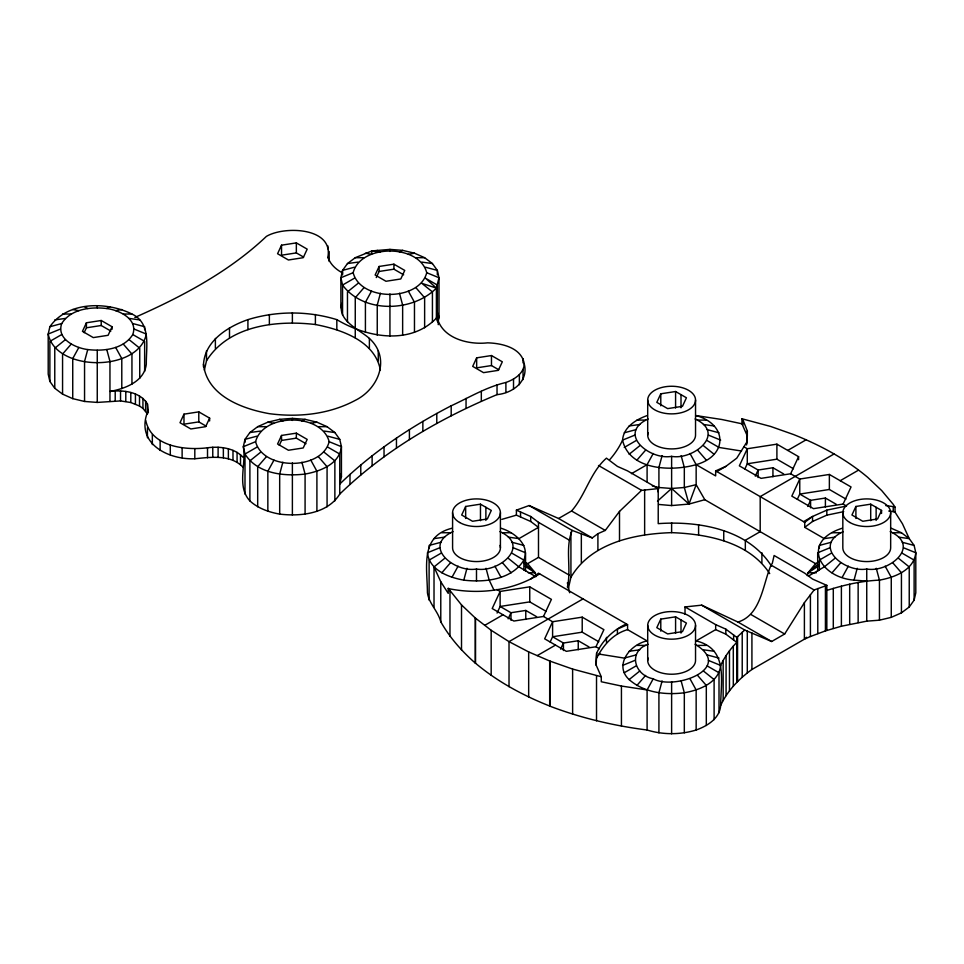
<?xml version="1.0" encoding="UTF-8"?>
<svg xmlns="http://www.w3.org/2000/svg" width="964" height="964" viewBox="0 0 964 964"><rect width="100%" height="100%" fill="white"/><g stroke="black" fill="none" stroke-linecap="round" stroke-linejoin="round"><path stroke-width="1.45" d="M509.016 686.705L509.016 641.638L491.17 630.287L475.288 618.008L461.515 604.922L448.224 588.365L450.007 588.92C480.313 594.68 513.342 590.595 539.671 573.869L627.576 624.612L627.576 629.637L647.097 640.903C630.42 644.277 613.453 665.015 629.131 679.584C644.024 692.73 665.281 695.177 684.32 692.779C699.334 690.104 718.795 682.898 720.674 665.425C724.603 656.846 730.206 649.109 736.785 642.386L725.82 634.131L715.662 629.637L696.153 640.903C728.278 648.784 720.879 679.608 720.674 705.479C719.734 718.493 707.251 726.037 696.153 730.013C680.235 734.881 663.003 734.881 647.097 730.013C613.935 725.747 581.184 718.12 549.926 706.178L549.685 706.034C523.054 695.478 497.52 681.729 475.529 663.232L475.288 663.087C461.732 651.194 449.706 637.541 440.777 621.804C438.102 611.152 428.932 603.645 427.438 592.824C427.233 566.952 419.834 536.129 451.971 528.248M598.789 641.759L582.208 632.179L582.22 617.153L552.601 621.732L543.491 616.466L513.872 621.045L492.194 608.537L500.123 591.438L529.742 586.847L551.42 599.367L543.491 616.466M746.871 443.151L747.329 435.993L741.955 423.798L741.955 418.774L770.622 426.45L793.553 434.547C820.183 445.103 845.717 458.852 867.708 477.349L881.735 490.604L893.266 504.401L895.026 507.148L895.026 512.161L902.461 523.789L909.233 538.611L914.125 545.443L915.8 552.77L915.8 592.824L914.125 600.162L909.233 606.995L901.436 612.851L891.266 617.358L879.445 620.189L866.744 621.153L841.391 626.226L825.425 630.89L810.411 636.517L804.398 639.192L751.92 669.486C738.942 678.837 727.374 690.79 720.674 705.479M742.907 424.823L742.907 419.81L741.955 418.774M746.606 444.946L747.329 430.98L742.907 419.81M747.329 435.993L747.329 430.98M895.026 512.161L893.242 511.619L893.242 506.606L885.796 505.618M626.395 623.937C613.2 630.022 602.862 639.963 596.644 653.086L595.909 664.533L601.283 676.74L601.283 681.753L621.431 686.043L647.097 689.959L653.218 678.813C674.667 690.718 735.05 668.317 695.092 644.277M596.186 665.256L596.644 653.086M49.875 326.724L48.2 334.05L48.2 374.104L49.875 381.431L54.767 388.263L62.564 394.131L72.734 398.638L84.555 401.458L97.256 402.422L120.536 400.928L130.803 402.518L139.515 406.037L142.937 408.399L147.432 413.954L147.432 403.94C139.9 391.589 123.079 389.817 109.956 391.444C124.971 388.769 144.431 381.563 146.311 364.091C146.094 346.847 151.444 323.193 131.948 314.023C106.401 301.334 67.54 301.322 49.875 326.724L61.72 323.543C70.926 308.769 90.941 306.648 106.775 308.528C119.247 310.083 138.274 319.144 132.791 334.544C123.585 349.317 103.57 351.426 87.736 349.558C75.276 348.004 56.237 338.942 61.72 323.543M243.169 467.383C230.842 454.189 210.887 457.213 194.812 458.756C166.905 459.876 134.213 442.295 148.36 410.049M203.464 366.947C203.115 342.099 226.998 326.904 247.917 319.638C276.764 310.794 307.998 310.794 336.834 319.638C366.441 337.34 409.833 345.678 436.403 318.132L437.331 315.095L437.427 321.325M204.368 370.116L206.489 360.813L206.489 350.8M255.593 441.693C263.027 412.797 321.735 412.797 329.17 441.693C321.735 470.601 263.027 470.601 255.593 441.693L243.326 446.706C246.519 464.178 236.409 486.314 249.893 500.918C258.135 508.45 268.872 512.149 279.68 514.113C300.792 516.608 327.483 513.788 339.762 494.086C384.576 450.453 439.584 418.605 497.026 394.625C512.474 393.264 528.766 381.407 524.296 364.091C521.765 347.57 501.593 343.22 487.507 342.847C469.034 344.955 442.994 338.798 437.427 318.457M134.84 317.469C181.895 296.623 228.986 271.872 266.365 236.421C283.886 225.829 333.363 227.227 327.917 256.93C330.013 264.232 336.123 269.583 342.654 272.993M203.464 364.091C206.886 395.77 242.157 408.82 269.366 413.677C298.491 417.52 329.073 414.375 355.258 400.385C378.695 388.829 391.071 358.15 369.381 338.424C359.03 329.146 337.123 320.916 341.883 303.371M353.149 272.716C360.596 243.808 419.292 243.808 426.739 272.716C419.292 301.624 360.596 301.624 353.149 272.716L340.882 277.728L340.882 307.769M244.989 494.086L244.989 454.032L243.326 446.706L244.989 439.367L249.893 432.547L257.689 426.678L267.847 422.172L279.68 419.34L292.381 418.376L305.082 419.34L316.903 422.172L327.073 426.678L334.87 432.547L339.762 439.367L341.437 446.706L341.437 476.746L339.762 484.073C372.405 452.212 410.748 426.654 451.188 405.796C469.143 397.529 486.507 386.962 505.895 382.491C514.222 379.503 523.585 373.851 524.296 364.091M437.993 322.181L438.994 317.783L438.994 277.728L437.331 270.39L432.426 263.558L424.63 257.701L414.472 253.195L402.639 250.363L389.938 249.399L371.996 250.905L355.258 257.701L347.462 263.558L342.557 270.39L340.882 277.728L342.557 285.055L342.557 315.095M499.979 531.622C531.67 546.19 498.304 573.026 476.493 569.013C454.695 573.026 421.328 546.19 453.02 531.622M567.374 587.1C571.64 568.627 564.735 547.95 572.194 530.417L592.258 537.936L597.909 533.682L605.272 530.429L619.503 511.414L641.578 490.363L658.219 488.603L658.219 523.645C698.719 520.753 748.136 529.152 771.441 566.025M568.338 588.582L570.929 577.255L570.929 532.188M647.097 415.592C635.987 419.569 623.515 427.112 622.563 440.114C619.358 447.151 614.996 453.598 609.947 459.43M695.092 418.966C726.784 433.535 693.417 460.37 671.619 456.358C649.82 460.37 616.454 433.535 648.145 418.966M653.218 678.813C634.3 675.294 627.504 651.315 648.145 644.277M741.955 423.798L721.819 419.497L696.153 415.592C727.808 424.377 727.808 455.864 696.153 464.648C671.98 471.625 629.287 470.553 622.563 440.114L634.83 435.113M890.218 531.622C921.909 546.19 888.543 573.026 866.744 569.013C844.946 573.026 811.58 546.19 843.271 531.622M807.278 575.641L808.025 572.773L815.592 563.651L818.062 562.217M87.736 349.558L84.555 361.404L84.555 401.458M282.862 462.214L279.68 474.059L279.68 514.113M380.418 293.237L377.249 305.082L377.249 335.123M439.704 547.769L427.438 552.77C429.329 570.254 448.79 577.448 463.805 580.135L466.974 568.29M662.099 455.635L658.918 467.48L658.918 487.507L657.749 491.64M662.099 680.933L658.918 692.779L658.918 732.833M842.211 528.248C800.976 541.262 818.773 577.255 854.044 580.135L857.225 568.29M436.403 318.132L436.403 288.091L438.994 277.728L426.739 272.716M826.835 630.456L826.835 585.389L812.544 579.063L804.747 573.194L774.104 555.505L772.309 563.337L771.043 565.109C762.837 584.088 761.247 614.851 737.978 622.057L701.672 605.163L685.018 606.934L685.018 614.237M658.581 504.437L671.619 505.57L689.007 504.064L696.153 484.675L696.153 464.648L690.019 453.514M86.423 322.783L82.446 331.339L93.291 337.593L108.101 335.303L112.065 326.748L101.22 320.494L86.423 322.783L86.423 327.796L84.145 332.676M183.979 414.159L180.015 422.714L190.848 428.968L205.657 426.678L209.622 418.123L198.789 411.869L183.979 414.159L183.979 424.172L198.789 421.883L206.368 426.269M281.536 245.181L277.572 253.725L288.417 259.991L303.214 257.701L307.191 249.146L296.346 242.892L281.536 245.181L281.536 255.195L296.346 252.905L303.576 257.075M281.536 435.439L277.572 443.982L288.417 450.248L303.214 447.959L307.191 439.403L296.346 433.149L281.536 435.439L281.536 440.44L279.271 445.332M379.105 266.462L375.129 275.005L385.974 281.271L400.783 278.97L404.747 270.426L393.914 264.172L379.105 266.462L379.105 271.462L376.261 277.572M476.662 357.837L472.697 366.38L483.53 372.646L498.34 370.345L502.316 361.801L491.471 355.547L476.662 357.837L476.662 367.85L491.471 365.561L498.701 369.73M465.66 506.462L461.684 515.005L472.529 521.271L487.338 518.981L491.303 510.426L480.47 504.172L465.66 506.462L465.66 518.475M497.075 613.044L500.123 606.464L500.123 591.438L496.725 589.474M508.136 618.84L510.968 612.73L525.778 610.441L536.611 616.695M660.786 393.806L656.809 402.362L667.654 408.616L682.464 406.326L686.428 397.771L675.583 391.517L660.786 393.806L660.786 405.82M550.155 642.024L552.601 636.758L552.601 621.732L544.66 638.831L566.338 651.339L595.957 646.76L599.355 648.724M560.602 649.134L563.434 643.024L578.243 640.735L589.088 646.989M595.957 646.76L603.898 629.661L582.22 617.153M660.786 619.117L656.809 627.66L667.654 633.914L682.464 631.625L686.428 623.081L675.583 616.827L660.786 619.117L660.786 631.131M744.774 469.167L747.281 463.78L747.281 448.742L743.883 446.778L736.785 458.141L725.82 466.395L716.842 471.577L715.662 470.89L715.662 475.915L696.153 464.648M755.282 476.144L758.126 470.034L772.935 467.745L783.768 473.999M790.637 473.77L798.578 456.671L776.9 444.163L747.281 448.742L739.352 465.841L761.03 478.361L790.637 473.77L799.759 479.036L829.365 474.457L851.055 486.965L843.114 504.064L813.496 508.655L791.818 496.135L799.759 479.036L799.759 494.074L797.349 499.244M807.76 506.437L810.591 500.328L825.401 498.039L836.246 504.293M855.899 506.462L851.935 515.005L862.78 521.271L877.577 518.981L881.554 510.426L870.709 504.172L855.899 506.462L855.899 518.475M658.219 488.603L627.576 470.902L617.418 466.407L606.452 458.153C590.366 472.119 585.654 494.954 571.58 510.98L558.578 518.487L529.116 505.546L516.403 510.137L516.403 515.15L530.694 521.476L538.49 527.344L518.981 538.611L508.365 537.141M78.855 347.438L72.734 358.584L72.734 398.638M273.981 460.093L267.847 471.227L267.847 511.282M371.55 291.116L365.416 302.25L365.416 332.291M451.971 577.303L458.105 566.157M647.097 481.819L647.097 464.648L653.218 453.514M842.211 577.303L848.344 566.157M596.644 658.099C603.344 645.193 613.044 633.83 627.576 629.637M743.883 446.778L746.606 442.44M701.672 605.163L744.738 630.034L771.658 641.506L784.66 633.999L804.398 602.669L814.122 589.98L826.835 585.389M206.489 360.813C228.757 325.121 277.126 320 315.397 324.519C341.184 329.459 374.96 340.75 380.382 370.116M570.929 577.255C591.101 542.877 634.674 533.827 671.619 532.646C707.046 534.008 748.968 541.768 769.706 573.616M71.24 344.064L62.564 354.077L62.564 394.131M363.922 287.742L355.258 297.755L355.258 337.81M266.365 456.719L257.689 466.733L257.689 506.787M441.813 572.797L450.477 562.783M636.927 460.141L645.603 450.128M636.927 685.452L645.603 675.439M832.053 572.797L840.729 562.783M736.785 682.44L736.785 637.385L744.738 630.034M437.331 320.819L437.331 285.055L425.486 278.21L436.403 288.091C412.472 312.36 363.428 313.529 342.557 285.055L354.403 278.21M657.496 501.135L671.619 488.471L684.32 487.507L696.153 484.675L704.817 499.701L815.592 563.651M816.303 572.797L808.025 572.773L817.761 564.289M806.663 637.228L804.398 639.192L804.398 602.669M65.395 339.665L54.767 348.209L54.767 388.263M358.078 283.332L347.462 291.887L347.462 321.928M260.521 452.321L249.893 460.864L249.893 500.918M434.017 606.995L434.017 566.928L444.633 558.385M629.131 454.285L639.759 445.729M629.131 679.584L639.759 671.04M834.884 558.385L824.256 566.928L808.651 575.942M463.805 580.135C484.916 582.63 511.607 579.798 523.886 560.108C530.296 544.648 514.21 532.212 501.027 528.248M530.694 579.039L538.49 573.182L539.671 573.869M834.884 537.141L824.256 538.611L804.747 527.344L804.747 522.319L812.544 516.463L826.835 510.125L846.513 506.028L843.114 504.064M804.747 527.344L812.544 521.476L826.835 515.15L843.705 511.643M808.025 572.773L818.099 566.278M61.72 334.544L49.875 341.377L49.875 381.431M106.775 308.528L109.956 306.697M399.47 252.194L402.639 250.363M256.846 447.2L244.989 454.032C257.28 473.734 283.958 476.553 305.082 474.059C320.096 471.384 339.545 464.178 341.437 446.706L329.17 441.693M301.901 421.184L305.082 419.34M440.958 553.264L429.113 560.108L429.113 600.162M624.238 447.453L636.083 440.608M631.48 473.661L647.097 464.648M525.175 562.217L527.657 563.651L538.49 557.385L569.134 575.074M484.784 625.323L503.027 614.791M787.733 450.417L805.988 439.885M583.039 598.897L509.016 641.638L528.67 651.929L549.926 661.099L572.616 669.064L601.283 676.74M834.221 453.875L760.198 496.617L760.198 531.67L745.329 540.262L745.329 550.275M537.249 655.616L555.505 645.085M840.21 480.711L858.454 470.179M716.842 471.577L803.566 521.644L812.544 516.463L812.544 521.476M624.238 672.751L636.083 665.919M831.209 553.264L819.352 560.108L819.352 570.122M715.662 470.89L725.82 466.395M627.576 624.612L617.418 629.106L617.418 634.131M60.467 329.037L48.2 334.05C55.864 372.188 138.647 372.188 146.311 334.05L134.044 329.037M829.956 547.769L817.689 552.77L817.689 571.375M622.563 665.425L634.83 660.424M516.403 515.15L501.846 519.367M826.835 590.402C843.898 585.028 861.515 580.894 879.445 580.135C894.459 577.448 913.908 570.254 915.8 552.77L903.533 547.769M652.351 485.928L658.918 487.507L671.619 488.471L689.007 504.064L704.817 499.701M598.752 654.701L600.295 654.291L624.238 658.099L636.083 654.918M354.403 267.221L342.557 270.39L342.557 274.897M256.846 436.198L244.989 439.367L244.989 442.38M624.238 432.788L636.083 429.619M440.958 542.274L429.113 545.443L429.113 548.408M831.209 542.274L819.352 545.443L819.352 548.299M207.983 447.73L207.513 447.778C185.365 450.55 151.047 446.754 145.757 420.412M408.338 254.315L414.472 253.195M115.656 310.649L121.789 309.516M310.782 423.304L316.903 422.172M379.105 271.462L393.914 269.173L403.663 274.812M86.423 327.796L101.22 325.507L110.86 331.062M281.536 440.44L296.346 438.15L305.986 443.717M793.48 468.769L776.9 459.189L747.281 463.78L758.126 470.034L758.126 477.542M845.946 499.063L829.365 489.483L799.759 494.074L810.591 500.328L810.591 507.835M546.323 611.465L529.742 601.885L500.123 606.464L510.968 612.73L510.968 620.238M582.208 632.179L552.601 636.758L563.434 643.024L563.434 650.531M347.462 263.558L358.078 262.1M54.767 319.891L65.395 318.421M249.893 432.547L260.521 431.077M629.131 425.955L639.759 424.497M434.017 538.611L444.633 537.141M629.131 651.266L639.759 649.796M243.169 457.37C234.276 447.802 219.852 446.187 207.513 447.778L207.513 457.792M528.308 572.797L535.213 572.773L535.96 575.641M355.258 257.701L363.922 257.701M415.954 257.701L424.63 257.701M62.564 314.023L71.24 314.023M123.272 314.023L131.948 314.023M636.927 420.087L645.603 420.087M697.635 420.087L706.311 420.087M257.689 426.678L266.365 426.678M318.397 426.678L327.073 426.678M441.813 532.743L450.477 532.743M502.509 532.743L511.185 532.743M832.053 532.743L840.729 532.743M892.76 532.743L901.436 532.743L909.233 538.611L898.605 537.141M636.927 645.398L645.603 645.398M697.635 645.398L706.311 645.398M854.044 580.135L866.744 581.099M888.772 511.028L893.242 511.619M421.81 262.1L432.426 263.558M129.116 318.421L139.744 319.891M703.479 424.497L714.107 425.955M324.241 431.077L334.87 432.547M703.479 649.796L714.107 651.266M741.533 451.032L719.011 447.453L707.154 440.608M365.416 253.195L371.55 254.315L371.996 250.905L380.418 252.194L377.249 250.363M72.734 309.516L78.855 310.649M267.847 422.172L273.981 423.304M425.486 267.221L437.331 270.39L437.331 274.848M707.154 429.619L719.011 432.788M132.791 323.543L144.648 326.724L144.648 329.724M902.28 542.274L914.125 545.443M327.917 436.198L339.762 439.367M512.041 542.274L523.886 545.443M707.154 654.918L719.011 658.099M893.242 506.606L895.026 507.148M436.403 288.091L421.81 283.332L432.426 291.887L432.426 321.928M708.407 435.113L720.674 440.114M513.294 547.769L525.549 552.77L525.549 571.375M708.407 660.424L720.674 665.425M891.266 528.248L901.436 532.743M516.403 510.137L530.694 516.475L538.49 522.343L569.134 540.033M685.018 606.934L715.662 624.624L725.82 629.131L736.785 637.385M803.566 521.644L804.747 522.319M902.28 553.264L914.125 560.108L914.125 600.162M598.499 465.492L641.578 490.363M771.043 565.109L814.122 589.98M571.58 510.98L605.272 530.429M750.98 614.55L784.66 633.999M558.578 518.487L592.258 537.936M737.978 622.057L771.658 641.506M529.116 505.546L572.194 530.417M512.041 553.264L523.886 560.108L523.886 570.122M707.154 665.919L719.011 672.751L719.011 712.806M84.555 306.697L87.736 308.528M132.791 334.544L144.648 341.377L144.648 371.417M279.68 419.34L282.862 421.184M327.917 447.2L339.762 454.032L339.762 494.086M535.888 576.701L518.981 566.928L508.365 558.385M599.355 653.749L600.295 654.291M525.139 566.278L535.213 572.773L527.657 563.651M898.605 558.385L909.233 566.928L909.233 606.995M703.479 445.729L714.107 454.285M703.479 671.04L714.107 679.584L714.107 719.638M324.241 452.321L334.87 460.864L334.87 500.918M129.116 339.665L139.744 348.209L139.744 378.25M524.392 563.35L535.213 572.773M892.76 562.783L901.436 572.797L901.436 612.851M697.635 450.128L706.311 460.141M415.954 287.742L424.63 297.755L424.63 327.796M697.635 675.439L706.311 685.452L706.311 725.506M502.509 562.783L511.185 572.797M318.397 456.719L327.073 466.733L327.073 506.787M123.272 344.064L131.948 354.077L131.948 384.118M434.017 566.928L440.777 581.75L448.224 593.378L448.224 588.365M885.145 566.157L891.266 577.303L891.266 617.358M690.019 678.813L696.153 689.959L696.153 730.013M408.338 291.116L414.472 302.25L414.472 332.291M494.894 566.157L501.027 577.303M310.782 460.093L316.903 471.227L316.903 511.282M115.656 347.438L121.789 358.584L121.789 388.625M493.99 590.185L489.194 580.135L486.025 568.29M147.432 403.94L148.36 412.7M689.007 504.064L684.32 487.507L684.32 467.48L681.138 455.635M876.264 568.29L879.445 580.135L879.445 620.189M681.138 680.933L684.32 692.779L684.32 732.833M399.47 293.237L402.639 305.082L402.639 335.123M301.901 462.214L305.082 474.059L305.082 514.113M106.775 349.558L109.956 361.404L109.956 401.458M567.374 582.81L569.64 592.727M437.993 313.384L438.994 317.783M328.23 257.328L328.857 260.075M340.774 473.818L341.437 476.746M890.664 512.715L890.664 547.769A23.919 13.809 0 0 1 866.744 561.578A23.919 13.809 0 0 1 842.825 547.769L842.825 512.715M881.554 510.426L881.554 513.426M876.131 507.293L876.131 520.439M870.709 504.172L870.709 520.693M866.744 569.013L866.744 621.153M858.141 582.521L858.141 622.575M849.682 584.22L849.682 624.274M841.391 586.172L841.391 626.226M833.294 588.377L833.294 628.444M829.365 474.457L829.365 489.483M826.835 510.125L826.835 515.15M825.401 498.039L825.401 507.052M825.425 585.835L825.425 630.89M817.785 588.534L817.785 633.589M810.411 594.619L810.411 636.517M798.578 456.671L798.578 459.683M776.9 444.163L776.9 459.189M772.935 467.745L772.935 476.758M761.897 552.721L761.897 562.735M751.92 632.962L751.92 669.486M747.293 631.059L747.293 672.956M742.22 632.155L742.22 677.21M737.556 636.565L737.556 681.62M733.616 634.987L733.616 640M733.303 646.121L733.303 686.175M729.471 650.796L729.471 690.851M726.085 655.58L726.085 695.634M725.82 629.131L725.82 634.131M723.747 530.694L723.747 540.708M723.157 660.461L723.157 700.515M715.662 624.624L715.662 629.637M698.599 524.681L698.599 534.695M695.538 400.06A23.919 13.809 0 0 1 659.665 412.026A23.919 13.809 0 0 1 659.665 388.106A23.919 13.809 0 0 1 695.538 400.06L695.538 435.113A23.919 13.809 0 0 1 669.534 448.863A23.919 13.809 0 0 1 648.073 432.716M695.538 625.371A23.919 13.809 0 0 1 659.665 637.325A23.919 13.809 0 0 1 659.665 613.417A23.919 13.809 0 0 1 695.538 625.371L695.538 660.424A23.919 13.809 0 0 1 669.534 674.173A23.919 13.809 0 0 1 648.073 658.014M681.006 394.65L681.006 407.784M681.006 619.948L681.006 633.095M675.583 391.517L675.583 408.037M675.583 616.827L675.583 633.348M671.619 456.358L671.619 505.57M671.619 522.633L671.619 532.646M671.619 681.656L671.619 733.809M647.7 400.06L647.7 435.113M647.7 625.371L647.7 660.424M647.097 689.959L647.097 730.013M644.639 489.628L644.639 534.695M621.431 686.043L621.431 726.097M619.503 511.414L619.503 540.708M606.452 637.361L606.452 642.386M597.909 533.682L597.909 550.275M596.523 675.728L596.523 720.795M581.34 533.441L581.34 562.735M578.243 640.735L578.243 649.748M572.616 669.064L572.616 714.131M549.926 661.099L549.926 706.178M549.685 660.967L549.685 706.034M538.49 522.343L538.49 557.385M530.694 516.475L530.694 521.476M529.742 586.847L529.742 601.885M528.67 651.929L528.67 697.008M525.778 610.441L525.778 619.454M523.042 358.596L523.042 362.886M523.042 369.586L523.042 379.599M520.536 511.968L520.536 516.981M519.367 374.707L519.367 384.72M513.523 379.117L513.523 389.131M505.895 382.491L505.895 392.505M500.412 512.715L500.412 547.769M497.026 384.612L497.026 394.625M491.471 355.547L491.471 365.561M491.17 630.287L491.17 675.366M485.88 507.293L485.88 520.439M481.325 391.36L481.325 401.373M480.47 504.172L480.47 520.693M476.493 569.013L476.493 581.099M475.529 618.153L475.529 663.232M475.288 618.008L475.288 663.087M466.046 398.421L466.046 408.447M461.515 604.922L461.515 649.989M452.586 512.715L452.586 547.769A23.919 13.809 0 0 0 478.59 561.518A23.919 13.809 0 0 0 500.051 545.371M451.188 405.796L451.188 415.809M449.971 591.113L449.971 636.18M440.777 581.75L440.777 621.804M438.246 321.795L438.246 324.651M436.788 413.448L436.788 423.461M422.859 421.389L422.859 431.402M409.411 429.607L409.411 439.62M396.457 438.09L396.457 448.103M393.914 264.172L393.914 269.173M389.938 249.399L389.938 251.471M389.938 293.96L389.938 336.087M384.034 446.814L384.034 456.828M378.262 350.8L378.262 360.813M372.128 455.791L372.128 465.805M369.381 338.424L369.381 348.438M360.777 465.01L360.777 475.023M349.992 474.433L349.992 484.446M336.834 319.638L336.834 329.652M329.17 251.435L329.17 261.449M327.917 245.941L327.917 248.796M315.397 314.505L315.397 324.519M296.346 242.892L296.346 252.905M296.346 433.149L296.346 438.15M292.381 312.758L292.381 322.771M292.381 418.376L292.381 420.449M292.381 462.937L292.381 515.077M269.366 314.505L269.366 324.519M247.917 319.638L247.917 329.652M240.506 454.707L240.506 464.72M237.072 452.345L237.072 462.358M232.987 450.369L232.987 460.382M229.504 327.796L229.504 337.81M228.372 448.826L228.372 458.84M223.359 447.778L223.359 457.792M218.105 447.236L218.105 457.249M215.382 338.424L215.382 348.438M212.767 447.236L212.767 457.249M209.622 418.123L209.622 420.991M198.789 411.869L198.789 421.883M194.812 448.742L194.812 458.756M182.124 447.778L182.124 457.792M170.291 444.946L170.291 454.96M160.132 440.44L160.132 450.453M152.336 434.583L152.336 444.597M147.432 427.751L147.432 437.764M145.612 401.048L145.612 411.062M142.937 398.385L142.937 408.399M139.515 396.023L139.515 406.037M135.43 394.047L135.43 404.061M130.803 392.505L130.803 402.518M125.79 391.444L125.79 401.458M120.536 390.914L120.536 400.928M115.21 390.914L115.21 400.928M112.065 326.748L112.065 329.254M101.22 320.494L101.22 325.507M97.256 305.733L97.256 307.805M97.256 350.281L97.256 402.422M459.587 522.476A23.919 13.809 0 0 0 499.593 516.294A23.919 13.809 0 0 0 470.312 499.376A23.919 13.809 0 0 0 459.587 522.476M849.838 522.476A23.919 13.809 0 0 0 889.844 516.294A23.919 13.809 0 0 0 860.551 499.376A23.919 13.809 0 0 0 849.838 522.476"/></g></svg>
